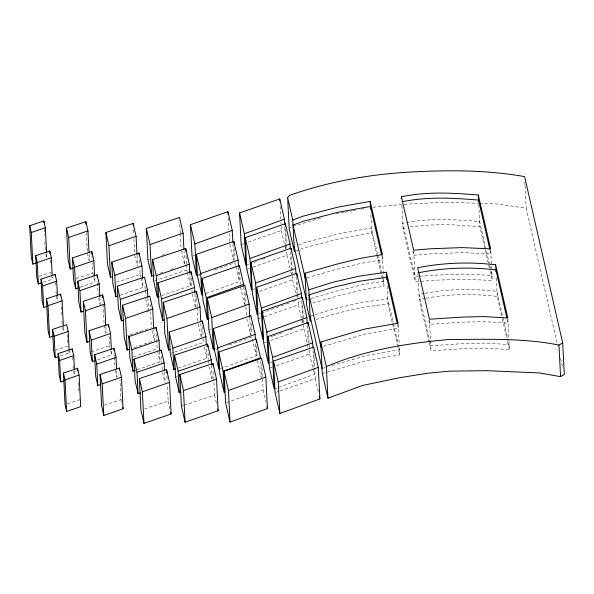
<?xml version="1.0" encoding="UTF-8"?>
<svg xmlns="http://www.w3.org/2000/svg" width="594" height="594" viewBox="0 0 594 594"><rect width="100%" height="100%" fill="white"/><g stroke="black" fill="none" stroke-linecap="round" stroke-linejoin="round"><path stroke-width="0.45" stroke-dasharray="2.97 2.23" d="M290.199 228.044L291.179 226.953M298.403 244.936L304.41 242.679L339.62 233.591L371.54 227.918L377.532 254.061M296.087 250.965L299.517 249.68M300.378 249.361L304.67 247.75L339.879 238.662L371.799 232.989L370.775 212.726M245.916 265.355L249.398 264.092M253.757 262.511L258.977 260.61M262.459 259.348L265.072 258.397M253.326 289.464L255.071 288.833M258.947 313.988L260.684 313.357M261.553 313.045L289.412 302.918M292.894 301.648L295.508 300.698M270.782 336.843L272.52 336.211M273.389 335.9L278.616 333.999M279.484 333.68L282.098 332.729M289.931 329.885L292.545 328.935M270.173 363.038L271.918 362.407M274.228 388.959L277.71 387.696M278.579 387.377L314.271 374.406L314.092 370.797M198.181 274.859L199.918 274.235M206.177 293.488L239.219 281.563L238.543 268.161M220.567 368.651L256.222 355.791L255.591 343.287M241.149 244.535L243.77 243.622M248.136 242.1L281.318 230.524L280.91 222.408M246.814 269.282L249.435 268.369M252.933 267.151L286.991 255.272L286.672 248.953M259.422 291.372L292.604 279.796L292.33 274.376M258.175 318.874L260.796 317.961M264.285 316.743L298.344 304.863L298.121 300.349M263.669 342.857L266.29 341.944M270.656 340.421L303.838 328.846L303.608 324.331M269.461 368.146L272.082 367.226M276.448 365.704L309.63 354.128L308.449 330.672M275.95 392.359L279.44 391.142M280.316 390.837L315.251 378.653L314.835 370.537M43.295 282.298L52.398 279.143L52.309 277.353M80.049 287.236L94.943 282.076L94.676 276.715M192.909 255.947L194.654 255.346M153.378 275.542L155.116 274.94M160.335 273.136L162.942 272.23M170.768 269.52L173.381 268.614M120.263 295.263L143.035 287.37L142.634 279.321M198.292 275.512L202.658 274.005M214.865 269.78L234.934 262.83L235.543 265.511M161.694 295.619L190.399 285.677L189.813 274.064M146.8 312.065L148.552 311.456M60.172 355.984L69.275 352.829L69.186 351.039M97.602 359.741L111.62 354.885L111.397 350.415M134.177 347.594L154.329 340.614L153.779 329.781M208.91 329.937L210.655 329.328M137.311 369.706L160.09 361.813L159.593 351.982M216.164 349.443L219.654 348.233M229.254 344.914L251.93 337.058L256.222 355.791M178.297 368.109L206.994 358.16L206.363 345.649M226.485 402.554L263.12 389.872L261.85 364.605M39.249 276.336L50.869 272.468L51.255 274.138M76.151 278.482L92.85 272.928L92.352 263.097M147.951 260.046L149.695 259.467M161.902 255.398L167.137 253.66M116.365 282.38L140.087 274.48L139.768 268.228M154.529 280.739L186.806 269.995L186.531 264.634M55.294 350.297L67.746 346.146M127.658 335.625L129.41 335.038M130.294 334.749L150.497 328.022M91.068 351.878L109.526 345.738L109.029 335.907M133.42 356.823L157.135 348.93L156.734 340.889M171.131 353.222L173.752 352.353M174.621 352.056L203.408 342.478L203.222 338.907M67.538 403.809L79.158 399.94L79.024 397.23M175.557 376.618L177.302 376.039M104.269 405.197L120.968 399.636L119.966 379.789M144.453 408.976L168.176 401.084L167.36 384.845M181.4 406.103L183.145 405.524M184.021 405.234L214.545 395.069L213.773 379.729M310.959 316.067L314.382 314.991M315.243 314.723L334.088 308.821L360.38 302.688L387.763 298.737L393.295 322.906M316.35 319.527L334.34 313.884L360.64 307.759L388.016 303.809L387.088 285.335M292.931 226.418L321.874 217.619M323.388 346.332L365.087 334.103L398.359 328.304L397.542 324.725M322.854 368.25L325.282 367.545M331.89 365.6L366.171 355.546L399.443 349.755L398.418 345.277M322.304 373.559L366.431 360.617L399.703 354.818L399.22 345.285M306.972 277.799L336.805 269.275L360.781 263.394L382.64 259.667L381.816 256.059M307.18 299.487L309.808 298.737M310.684 298.485L337.889 290.718L361.865 284.838L383.724 281.111L382.9 277.502M312.696 303.051L338.142 295.79L362.117 289.909L383.976 286.182L383.546 277.539M491.758 270.923L492.24 280.457L463.736 279.173L432.581 280.323L415.243 281.786L403.014 228.371L406.638 227.591M336.056 213.937L344.171 212.407M345.069 212.236L352.279 210.877M353.185 210.714L355.888 210.202M361.293 209.185L364.003 208.672M424.213 293.421L419.015 294.297L430.799 345.745L462.585 343.651L485.654 343.08L509.155 344.55L508.531 341.847M425.081 293.273C448.774 288.833 473.062 288.58 496.97 291.357L507.707 338.238M428.987 341.788L419.275 299.369L425.341 298.344M426.202 298.195C449.613 293.874 473.611 293.696 497.223 296.428L502.182 318.065M373.062 207.224L403.289 204.395M404.21 204.314L444.683 202.205L478.519 203.311M410.261 226.811L428.17 225.133L447.683 224.458L479.907 226.611L488.543 264.3M418.636 276.41L414.991 276.715L402.754 223.307C428.007 217.968 454.113 219.349 479.655 221.54L489.515 264.62M419.55 276.329L432.328 275.26L463.476 274.101L491.981 275.386L490.956 270.901M429.195 342.693L431.058 350.816L462.837 348.715L485.914 348.151L509.407 349.621L509.021 341.869M479.432 203.341L496.807 203.913L526.202 208.204L557.261 343.8M560.573 358.264L562.852 368.213M507.246 319.498L508.07 323.106L484.578 321.636L461.501 322.208L429.714 324.302L428.682 319.787M490.08 250.356L490.904 253.942L462.392 252.658L431.244 253.816L413.907 255.272L412.889 250.817M502.39 318.963L507.343 340.6M507.551 341.505L509.407 349.621M489.723 265.518L490.748 270.003M488.743 265.199L489.775 269.683M489.976 270.582L492.24 280.457M377.732 254.967L382.692 276.604M393.503 323.797L398.218 344.379M371.799 232.989L376.752 254.626M376.96 255.524L383.976 286.182M388.016 303.809L392.322 322.601M392.523 323.5L397.445 344.973M397.653 345.871L399.703 354.818M281.318 230.524L284.957 246.391M285.157 247.275L285.558 249.035M286.991 255.272L290.013 268.488M290.822 272.015L291.231 273.782M292.604 279.796L295.834 293.896M298.344 304.863L302.584 323.374M303.838 328.846L308.078 347.356M309.63 354.128L312.86 368.235M313.06 369.119L314.271 374.406M315.251 378.653L318.481 392.76M235.751 266.402L239.219 281.563M240.473 287.028L244.357 303.98M257.299 360.499L261.182 377.442M229.752 244.164L233.427 260.217M246.829 318.733L250.505 334.793M263.12 389.872L265.778 401.47M186.806 269.995L187.207 271.74M187.4 272.609L190.399 285.677M192.322 294.082L195.315 307.15M204.403 346.837L206.994 358.16M208.895 366.461L211.887 379.529M181.489 250.757L184.682 264.694L183.999 251.158M198.218 323.789L201.21 336.85M214.545 395.069L216.743 404.655M140.087 274.48L140.674 277.056M140.875 277.918L143.035 287.37M145.604 298.567L148.158 309.734M157.529 350.646L160.09 361.813M162.504 372.349L164.865 382.655M134.727 255.026L137.281 266.194M151.967 330.301L154.329 340.614M168.176 401.084L169.951 408.813M92.85 272.928L93.614 276.255M93.8 277.086L94.943 282.076M98.574 297.913L100.096 304.566M109.526 345.738L109.905 347.401M110.67 350.727L111.62 354.885M115.021 369.713L116.736 377.205M87.437 253.252L89.152 260.736M105.739 333.152L104.217 326.5L102.94 301.232M120.968 399.636L121.725 402.962M51.448 274.97L52.398 279.143M56.237 295.901L57.388 300.906M68.897 351.158L69.275 352.829M73.478 371.183L74.436 375.356M45.79 254.239L46.748 258.42M62.541 327.383L63.499 331.556M524.881 182.039L525.022 184.749M525.066 185.647L526.202 208.204M507.855 318.881L508.969 340.978M496.294 277.955L497.223 296.428M490.733 250.564L491.713 270.025M478.794 204.566L479.907 226.611M429.507 320.077L431.058 350.816M417.931 272.854L419.275 299.369M413.691 251.047L415.243 281.786M401.856 205.435L403.014 228.371M398.151 324.086L399.175 344.394M382.425 255.442L383.494 276.641M313.929 352.487L314.79 369.631M313.045 350.044L313.907 367.189M307.298 325.653L308.16 342.797M302.606 304.477L303.564 323.426M301.759 300.772L302.628 317.916M302.673 318.822L302.895 323.329M297.208 282.306L297.757 293.132M297.802 294.037L297.936 296.74M296.064 276.604L296.933 293.748M296.978 294.654L297.111 297.364M291.424 256.333L292.285 273.478M290.444 252.079L291.543 273.737M285.669 229.098L286.627 248.047M284.778 227.339L285.647 244.483M285.692 245.389L285.87 248.997M280.093 206.163L280.732 218.792M260.684 361.36L261.501 377.442M256.578 346.198L257.12 356.92M251.255 323.656L251.797 334.377M249.755 316.736L250.668 334.778M245.24 293.488L245.871 306.125M245.923 307.024L246.332 315.147M243.815 286.999L244.721 304.871M239.709 271.844L240.34 284.348M234.162 247.646L234.793 260.15M232.922 243.956L233.746 260.194M228.267 218.005L228.861 229.737M229.046 233.345L229.455 241.461M213.365 371.614L213.729 378.831M211.479 365.184L212.199 379.484M208.063 353.081L208.383 359.333M208.427 360.224L208.605 363.803M202.591 326.396L203.178 338.016M200.839 323.255L201.522 336.791M196.651 295.842L196.748 297.646M196.792 298.552L197.201 306.675M197.245 307.573L197.928 321.109M194.943 293.703L195.619 307.105M191.357 278.022L191.899 288.743M191.944 289.642L192.033 291.424M186.085 255.702L186.486 263.743M179.863 224.651L180.272 232.774M180.316 233.672L181.096 249.012M166.899 375.816L167.174 381.229M164.627 371.866L165.169 382.588M161.538 356.303L162.214 369.706M156.37 333.739L156.69 339.991M150.193 304.269L150.371 307.878M150.557 311.486L151.373 327.725M147.876 298.054L148.463 309.667M144.973 286.063L145.151 289.634M145.196 290.525L145.471 295.886M139.367 260.187L139.59 264.649M137.036 255.279L137.585 266.105M133.45 229.759L133.724 235.172M133.902 238.781L134.638 253.222M116.706 370.819L117.025 377.079M114.248 354.529L114.345 356.311M114.39 357.209L114.932 367.931M105.858 326.626L106.178 332.937M99.881 297.356L100.245 304.507M97.52 282.848L98.099 294.461M91.996 255.947L92.085 257.737M89.122 254.277L89.442 260.595M86.39 232.499L87.348 251.448M78.297 382.796L78.705 390.919M74.502 370.767L74.725 375.237M72.609 356.942L72.75 359.622M73.062 365.882L73.196 368.562M67.159 334.533L67.568 342.575M63.417 326.975L63.647 331.489M61.204 306.764L61.613 314.887M61.932 321.198L62.118 324.807M57.455 296.324L57.677 300.794M55.561 282.499L55.695 285.179M56.014 291.431L56.148 294.112M50.238 259.957L50.512 265.318M46.666 253.838L46.852 257.447M44.223 229.113L44.543 235.432M44.862 241.743L45.27 249.866"/><path stroke-width="0.89" d="M287.63 197.557L289.582 195.367C328.051 181.801 368.347 174.488 409.028 172.134C447.549 169.981 486.516 169.825 524.613 176.626L562.704 342.953L564.3 374.539L560.55 376.641L539.129 372.928L487.162 370.686L450.014 371.131L427.97 373.195L400.534 377.546L362.6 385.439L327.947 398.195L322.304 373.559L320.708 341.981L364.835 329.039L398.106 323.24L386.419 272.23L359.043 276.18L332.744 282.306L308.761 289.82L310.358 321.406L306.556 304.811L304.96 273.225L336.546 264.204L360.521 258.331L382.388 254.596L370.203 201.403L338.283 207.076L303.074 216.164L292.775 220.032L294.372 251.611L289.226 229.136L287.63 197.557L292.775 220.032M327.947 398.195L326.351 366.617C364.946 350.074 406.831 343.302 448.425 339.553C485.268 339.367 522.653 337.815 558.961 345.062L562.704 342.953M244.327 233.776L284.37 219.216L279.729 198.945L239.553 212.956L241.149 244.535L245.916 265.355L244.327 233.776L239.553 212.956M249.992 258.516L290.035 243.963L285.395 223.686L245.225 237.697L246.814 269.282L251.589 290.102L249.992 258.516L245.225 237.697M255.606 283.041L295.656 268.488L291.008 248.21L250.839 262.221L252.435 293.807L257.202 314.627L255.606 283.041L250.839 262.221M261.353 308.115L301.396 293.555L296.755 273.285L256.578 287.296L258.175 318.874L262.942 339.694L261.353 308.115L256.578 287.296M266.84 332.091L306.89 317.538L302.242 297.26L262.073 311.271L263.669 342.857L268.436 363.677L266.84 332.091L262.073 311.271M272.631 357.38L312.682 342.82L308.034 322.549L267.864 336.56L269.461 368.146L274.228 388.959L272.631 357.38L267.864 336.56M279.848 413.483L278.252 381.905L318.295 367.344L313.654 347.074L273.485 361.085L275.074 392.671L279.848 413.483L319.891 398.93L318.295 367.344M194.847 243.904L232.239 230.42L227.948 211.687L190.444 224.673L192.033 256.252L196.443 275.49L194.847 243.904L190.444 224.673M200.742 273.611L238.142 260.12L233.85 241.387L196.339 254.373L197.423 275.816L201.826 295.055L200.742 273.611L196.339 254.373M207.365 319.253L206.289 297.809L243.681 284.318L239.389 265.585L201.878 278.571L202.962 300.015L207.365 319.253L209.11 318.622M213.313 349.175L211.724 317.59L249.116 304.106L244.825 285.372L207.313 298.351L208.91 329.937L213.313 349.175L215.058 348.544M217.746 347.839L255.138 334.348L250.846 315.614L213.343 328.601L214.419 350.044L218.83 369.282L217.746 347.839L213.343 328.601M223.114 371.272L260.506 357.781L256.214 339.055L218.703 352.034L219.787 373.478L224.198 392.716L223.114 371.272L218.703 352.034M230.019 422.089L228.423 390.51L265.815 377.019L261.531 358.293L224.02 371.272L225.609 402.858L230.019 422.089L267.411 408.605L265.815 377.019M32.863 264.13L31.274 232.551L45.344 227.673L43.815 220.99L29.7 225.69L31.296 257.269L32.863 264.13L36.175 262.979M70.255 269.082L68.659 237.503L87.942 230.821L85.848 221.673L66.506 228.103L68.102 259.689L70.255 269.082L73.76 267.864M38.328 284.021L37.244 262.578L51.314 257.699L49.792 251.024L35.67 255.717L36.754 277.16L38.328 284.021L41.639 282.87M110.521 277.324L108.925 245.738L136.085 236.33L133.13 223.441L105.895 232.506L107.492 264.092L110.521 277.324L112.273 276.715M75.668 288.758L74.584 267.315L93.867 260.632L91.766 251.485L72.431 257.915L73.515 279.358L75.668 288.758L78.297 287.845M151.641 276.151L150.044 244.565L183.093 233.115L179.499 217.434L146.354 228.467L147.951 260.046L151.641 276.151L153.378 275.542M43.696 307.454L42.612 286.011L56.682 281.133L55.153 274.458L41.038 279.158L42.122 300.601L43.696 307.454L47.008 306.311M115.882 296.777L114.798 275.334L141.959 265.919L139.003 253.037L111.769 262.103L112.853 283.546L115.882 296.777L117.634 296.168M81.007 312.08L79.923 290.637L99.205 283.954L97.112 274.807L77.777 281.244L78.854 302.688L81.007 312.08L83.635 311.167M49.614 337.266L48.025 305.687L62.095 300.809L60.566 294.127L46.451 298.827L48.047 330.413L49.614 337.266L52.925 336.122M157.351 297.126L156.267 275.683L189.315 264.233L185.722 248.552L152.576 259.585L153.66 281.029L157.351 297.126L159.088 296.525M87.028 342.33L85.439 310.744L104.715 304.069L102.621 294.914L83.286 301.351L84.875 332.937L87.028 342.33L89.657 341.416M121.399 320.864L120.315 299.421L147.475 290.013L144.52 277.123L117.285 286.189L118.369 307.633L121.399 320.864L124.027 319.958M162.667 320.344L161.583 298.901L194.632 287.451L191.038 271.77L157.893 282.803L158.977 304.247L162.667 320.344L164.404 319.743M55.205 357.707L54.121 336.263L68.191 331.385L66.662 324.703L52.547 329.403L53.631 350.846L55.205 357.707L58.516 356.556M127.175 350.022L125.579 318.443L152.732 309.029L149.785 296.146L122.55 305.212L124.139 336.791L127.175 350.022L129.796 349.116M92.345 361.568L91.261 340.124L110.536 333.442L108.442 324.294L89.107 330.732L90.191 352.175L92.345 361.568L94.973 360.655M168.562 350.052L166.966 318.466L200.015 307.016L196.428 291.335L163.283 302.368L164.872 333.947L168.562 350.052L170.3 349.443M60.744 381.905L59.66 360.454L73.738 355.583L72.208 348.901L58.093 353.601L59.17 375.044L60.744 381.905L64.055 380.754M132.93 371.22L131.853 349.777L159.006 340.369L156.051 327.48L128.816 336.546L129.9 357.989L132.93 371.22L135.558 370.314M97.832 385.543L96.748 364.1L116.03 357.417L113.937 348.27L94.602 354.707L95.679 376.151L97.832 385.543L100.46 384.637M66.617 411.494L65.021 379.915L79.099 375.037L77.569 368.354L63.454 373.054L65.043 404.64L66.617 411.494L80.687 406.615L79.099 375.037M173.953 369.617L172.869 348.166L205.918 336.716L202.324 321.035L169.179 332.068L170.263 353.512L173.953 369.617L175.69 369.008M103.779 415.466L102.19 383.887L121.466 377.205L119.372 368.057L100.037 374.487L101.626 406.073L103.779 415.466L123.062 408.783L121.466 377.205M138.098 393.785L137.021 372.341L164.174 362.934L161.219 350.044L133.984 359.11L135.068 380.554L138.098 393.785L140.726 392.872M179.24 392.723L178.163 371.28L211.204 359.823L207.618 344.141L174.473 355.175L175.557 376.618L179.24 392.723L180.984 392.122M143.971 423.381L142.382 391.795L169.535 382.388L166.58 369.505L139.345 378.564L140.941 410.15L143.971 423.381L171.131 413.966L169.535 382.388M185.09 422.208L183.494 390.622L216.543 379.172L212.949 363.491L179.811 374.524L181.4 406.103L185.09 422.208L218.139 410.751L216.543 379.172M401.418 196.792C426.67 191.461 452.776 192.835 478.311 195.032L490.644 248.871L462.139 247.594L430.992 248.745L413.654 250.2L401.418 196.792L401.507 198.485M402.584 201.663C427.561 196.577 453.333 197.913 478.571 200.096L489.872 249.458M418.8 272.705C444.164 267.671 470.225 266.825 495.886 269.914L506.831 317.693M495.634 264.842C469.676 261.694 443.324 262.667 417.679 267.783L429.462 319.23L461.241 317.137L484.318 316.572L507.811 318.035L495.634 264.842L495.975 271.703M381.608 255.16L370.456 206.474L338.543 212.147L303.334 221.235L293.035 225.096L305.219 278.296M397.334 323.834L386.679 277.294L359.303 281.244L333.004 287.377L309.021 294.891L320.96 347.045M304.96 273.225L308.761 289.82M320.708 341.981L326.351 366.617M294.119 246.54L306.296 299.74M310.098 316.335L322.045 368.488M319.282 396.287L319.891 398.93M273.485 361.085L278.252 381.905M267.003 406.823L267.411 408.605M207.313 298.351L211.724 317.59M224.02 371.272L228.423 390.51M201.878 278.571L206.289 297.809M217.738 409.014L218.139 410.751M146.354 228.467L150.044 244.565M163.283 302.368L166.966 318.466M179.811 374.524L183.494 390.622M152.576 259.585L156.267 275.683M157.893 282.803L161.583 298.901M169.179 332.068L172.869 348.166M174.473 355.175L178.163 371.28M170.738 412.251L171.131 413.966M105.895 232.506L108.925 245.738M122.55 305.212L125.579 318.443M139.345 378.564L142.382 391.795M111.769 262.103L114.798 275.334M117.285 286.189L120.315 299.421M128.816 336.546L131.853 349.777M133.984 359.11L137.021 372.341M122.683 407.12L123.062 408.783M66.506 228.103L68.659 237.503M83.286 301.351L85.439 310.744M100.037 374.487L102.19 383.887M72.431 257.915L74.584 267.315M77.777 281.244L79.923 290.637M89.107 330.732L91.261 340.124M94.602 354.707L96.748 364.1M29.7 225.69L31.274 232.551M46.451 298.827L48.025 305.687M63.454 373.054L65.021 379.915M35.67 255.717L37.244 262.578M41.038 279.158L42.612 286.011M52.547 329.403L54.121 336.263M58.093 353.601L59.66 360.454M558.961 345.062L560.55 376.641M478.311 195.032L478.66 201.886M386.419 272.23L386.768 279.083M370.203 201.403L370.597 209.155M312.682 342.82L312.956 348.24M308.034 322.549L308.175 325.26M306.89 317.538L307.209 323.849M302.242 297.26L302.339 299.064M301.396 293.555L301.626 298.069M296.755 273.285L296.889 275.987M295.656 268.488L295.931 273.901M291.008 248.21L291.105 250.015M290.035 243.963L290.266 248.47M285.395 223.686L285.528 226.396M284.37 219.216L284.645 224.636M279.729 198.945L279.819 200.75M256.304 340.837L256.4 342.627M255.138 334.348L255.413 339.709M249.116 304.106L249.755 316.736M243.681 284.318L243.77 286.108M239.389 265.585L239.479 267.374M238.142 260.12L238.454 266.379M233.85 241.387L233.984 244.067M232.239 230.42L232.833 242.152M227.948 211.687L228.089 214.397M212.949 363.491L213.09 366.201M211.204 359.823L211.434 364.293M207.618 344.141L207.752 346.822M205.918 336.716L206.318 344.758M202.324 321.035L202.457 323.715M200.015 307.016L200.742 321.451M196.428 291.335L196.562 294.037M194.632 287.451L194.899 292.812M191.038 271.77L191.171 274.45M189.315 264.233L189.761 273.166M185.722 248.552L185.855 251.232M183.093 233.115L183.91 249.354M166.632 370.404L166.766 373.114M164.174 362.934L164.531 370.077M161.219 350.044L161.36 352.725M159.006 340.369L159.548 351.091M156.051 327.48L156.192 330.16M152.732 309.029L153.735 328.883M147.475 290.013L147.832 297.156M141.959 265.919L142.59 278.43M139.003 253.037L139.093 254.826M136.085 236.33L136.991 254.373M133.13 223.441L133.219 225.245M119.372 368.057L119.461 369.862M116.03 357.417L116.617 369.037M113.937 348.27L114.026 350.059M110.536 333.442L111.353 349.524M108.442 324.294L108.583 326.975M104.715 304.069L105.806 325.72M102.621 294.914L102.755 297.624M99.205 283.954L99.837 296.465M97.112 274.807L97.245 277.487M93.867 260.632L94.632 275.816M91.766 251.485L91.907 254.165M87.942 230.821L89.033 252.472M85.848 221.673L85.981 224.376M77.569 368.354L77.703 371.064M73.738 355.583L74.458 369.876M72.208 348.901L72.342 351.581M68.191 331.385L69.142 350.148M62.095 300.809L63.372 326.076M60.566 294.127L60.655 295.931M56.682 281.133L57.41 295.433M55.153 274.458L55.249 276.24M51.314 257.699L52.22 275.571M49.792 251.024L49.926 253.705M45.344 227.673L46.622 252.933M43.815 220.99L43.904 222.795"/></g></svg>
